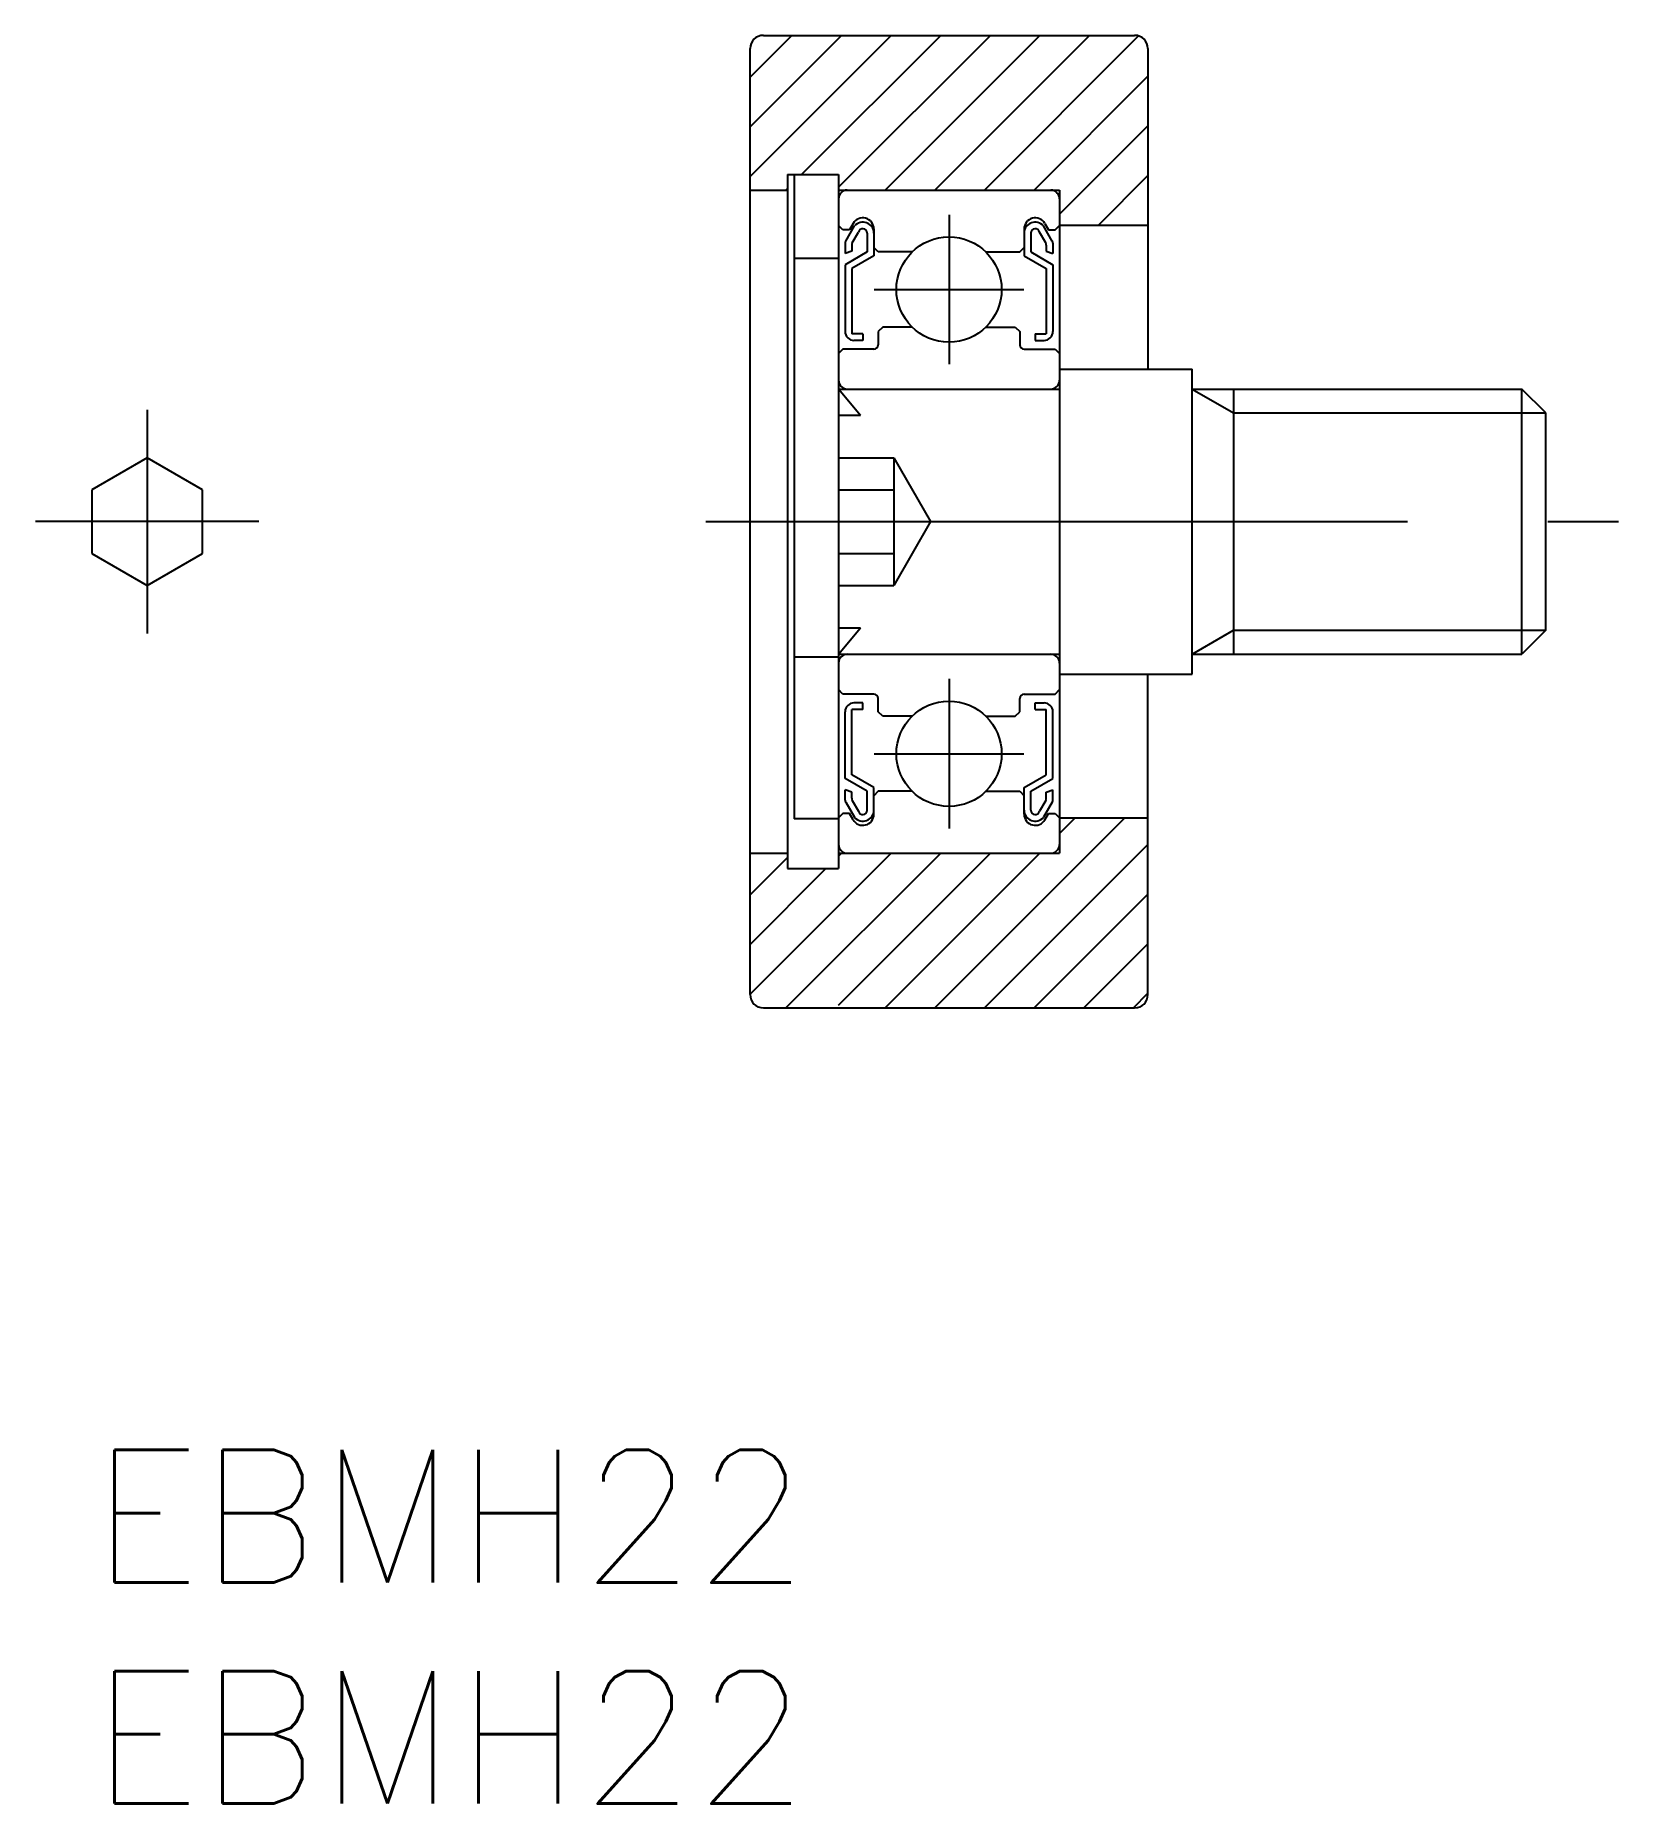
# Model space of a CAD drawing. Extents: x -1.3 to 34.5, y -8 to 32.
import ezdxf

# ---------------------------------------------------------------- set-up
doc = ezdxf.new("R2010")
doc.units = 0
doc.header["$LTSCALE"] = 0.5
doc.linetypes.add('CENTER', pattern=[50.8, 31.75, -6.35, 6.35, -6.35])
doc.linetypes.add('DASHED', pattern=[19.05, 12.7, -6.35])
for name, color, linetype in [('MSM_CENTER', 1, 'CENTER'), ('MSM_CONTINUOUS', 7, 'CONTINUOUS'), ('MSM_DASHED', 4, 'DASHED'), ('MSM_NARROW', 5, 'CONTINUOUS'), ('MSM_PART_NUMBER', 7, 'CONTINUOUS')]:
    doc.layers.add(name, color=color, linetype=linetype)
doc.styles.get("Standard").update_dxf_attribs({"font": 'txt.shx', "height": 3, "bigfont": 'bigfont.shx'})

# ---------------------------------------------------------------- blocks, each defined once
blk = doc.blocks.new('*U10')
at = {"layer": 'MSM_PART_NUMBER'}
blk.add_text('EBMH22', height=3, dxfattribs=at).set_placement((0, -3))
blk = doc.blocks.new('*U11')
at = {"layer": 'MSM_PART_NUMBER'}
blk.add_text('EBMH22', height=3, dxfattribs=at).set_placement((0, -8))

msp = doc.modelspace()

# ---------------------------------------------------------------- linework, layer by layer
at = {"layer": 'MSM_CENTER'}
for p, q in [((19.389, 27.941), (19.389, 24.559)), ((17.698, 26.25), (21.08, 26.25)), ((1.25, 23.529), (1.25, 18.471)), ((3.779, 21), (-1.279, 21)), ((13.889, 21), (34.538, 21)), ((19.389, 17.441), (19.389, 14.059)), ((17.698, 15.75), (21.08, 15.75))]:
    msp.add_line(p, q, dxfattribs=at)
at = {"layer": 'MSM_CONTINUOUS'}
for p, q in [((14.889, 10.3), (14.889, 31.7)), ((15.189, 32), (23.589, 32)), ((23.889, 31.7), (23.889, 24.45)), ((15.739, 28.85), (16.889, 28.85)), ((15.739, 28.85), (15.739, 13.15)), ((15.889, 28.85), (15.889, 14.278)), ((16.889, 28.85), (16.889, 13.15)), ((14.889, 28.5), (15.739, 28.5)), ((16.889, 28.5), (21.889, 28.5)), ((21.889, 28.5), (21.889, 13.5)), ((16.989, 27.6), (16.889, 27.7)), ((17.139, 27.6), (16.989, 27.6)), ((17.052, 27.347), (17.25, 27.688)), ((17.223, 27.745), (17.139, 27.6)), ((17.689, 27.62), (17.689, 27.013)), ((21.089, 27.62), (21.089, 27.013)), ((21.726, 27.347), (21.528, 27.688)), ((21.556, 27.745), (21.639, 27.6)), ((21.639, 27.6), (21.789, 27.6)), ((21.789, 27.6), (21.889, 27.7)), ((21.889, 27.709), (23.889, 27.709)), ((17.039, 27.297), (17.039, 27.064)), ((17.189, 27.256), (17.189, 27.118)), ((17.202, 27.306), (17.342, 27.547)), ((17.539, 27.525), (17.539, 27.1)), ((21.239, 27.525), (21.239, 27.1)), ((21.576, 27.306), (21.437, 27.547)), ((21.589, 27.256), (21.589, 27.118)), ((21.739, 27.297), (21.739, 27.064)), ((16.889, 26.95), (15.889, 26.95)), ((17.189, 27.118), (17.039, 27.064)), ((17.539, 27.1), (17.039, 26.811)), ((17.039, 26.811), (17.039, 25.3)), ((17.689, 27.013), (17.189, 26.725)), ((17.789, 27.1), (17.689, 27.2)), ((18.555, 27.1), (17.789, 27.1)), ((20.223, 27.1), (20.989, 27.1)), ((20.989, 27.1), (21.089, 27.2)), ((21.089, 27.013), (21.589, 26.725)), ((21.239, 27.1), (21.739, 26.811)), ((21.589, 27.118), (21.739, 27.064)), ((21.739, 26.811), (21.739, 25.3)), ((17.189, 26.725), (17.189, 25.25)), ((21.589, 26.725), (21.589, 25.25)), ((17.439, 25.25), (17.189, 25.25)), ((17.439, 25.25), (17.439, 25.1)), ((17.889, 25.4), (17.789, 25.3)), ((17.789, 25.3), (17.789, 25)), ((18.555, 25.4), (17.889, 25.4)), ((20.223, 25.4), (20.889, 25.4)), ((20.889, 25.4), (20.989, 25.3)), ((20.989, 25.3), (20.989, 25)), ((21.339, 25.25), (21.589, 25.25)), ((21.339, 25.25), (21.339, 25.1)), ((16.989, 24.9), (16.889, 24.8)), ((17.689, 24.9), (16.989, 24.9)), ((17.439, 25.1), (17.239, 25.1)), ((21.089, 24.9), (21.789, 24.9)), ((21.339, 25.1), (21.539, 25.1)), ((21.789, 24.9), (21.889, 24.8)), ((21.889, 24.45), (24.889, 24.45)), ((24.889, 17.55), (24.889, 24.45)), ((16.889, 24), (21.889, 24)), ((24.889, 24), (32.348, 24)), ((25.827, 24), (25.827, 18)), ((32.348, 18), (32.348, 24)), ((32.889, 23.459), (32.348, 24)), ((32.889, 18.542), (32.889, 23.459)), ((1.25, 22.443), (0, 21.722)), ((2.5, 21.722), (1.25, 22.443)), ((0, 21.722), (0, 20.278)), ((2.5, 20.278), (2.5, 21.722)), ((0, 20.278), (1.25, 19.557)), ((1.25, 19.557), (2.5, 20.278)), ((32.889, 18.542), (32.348, 18)), ((24.889, 18), (32.348, 18)), ((16.889, 17.938), (15.889, 17.938)), ((16.889, 18), (21.889, 18)), ((16.989, 17.1), (16.889, 17.2)), ((21.789, 17.1), (21.889, 17.2)), ((21.889, 17.55), (24.889, 17.55)), ((23.889, 10.3), (23.889, 17.55)), ((17.689, 17.1), (16.989, 17.1)), ((17.439, 16.9), (17.239, 16.9)), ((17.439, 16.75), (17.439, 16.9)), ((17.789, 16.7), (17.789, 17)), ((20.989, 16.7), (20.989, 17)), ((21.089, 17.1), (21.789, 17.1)), ((21.339, 16.9), (21.539, 16.9)), ((21.339, 16.75), (21.339, 16.9)), ((17.039, 15.189), (17.039, 16.7)), ((17.189, 15.275), (17.189, 16.75)), ((17.439, 16.75), (17.189, 16.75)), ((17.889, 16.6), (17.789, 16.7)), ((18.555, 16.6), (17.889, 16.6)), ((20.223, 16.6), (20.889, 16.6)), ((20.889, 16.6), (20.989, 16.7)), ((21.339, 16.75), (21.589, 16.75)), ((21.589, 15.275), (21.589, 16.75)), ((21.739, 15.189), (21.739, 16.7)), ((17.689, 14.987), (17.189, 15.275)), ((21.089, 14.987), (21.589, 15.275)), ((17.539, 14.9), (17.039, 15.189)), ((17.189, 14.882), (17.039, 14.936)), ((17.039, 14.703), (17.039, 14.936)), ((17.189, 14.744), (17.189, 14.882)), ((17.539, 14.475), (17.539, 14.9)), ((17.689, 14.38), (17.689, 14.987)), ((17.789, 14.9), (17.689, 14.8)), ((18.555, 14.9), (17.789, 14.9)), ((20.223, 14.9), (20.989, 14.9)), ((20.989, 14.9), (21.089, 14.8)), ((21.089, 14.38), (21.089, 14.987)), ((21.239, 14.9), (21.739, 15.189)), ((21.239, 14.475), (21.239, 14.9)), ((21.589, 14.882), (21.739, 14.936)), ((21.589, 14.744), (21.589, 14.882)), ((21.739, 14.703), (21.739, 14.936)), ((17.052, 14.653), (17.25, 14.312)), ((17.202, 14.694), (17.342, 14.453)), ((21.576, 14.694), (21.437, 14.453)), ((21.726, 14.653), (21.528, 14.312)), ((16.889, 14.278), (15.889, 14.278)), ((16.989, 14.4), (16.889, 14.3)), ((17.139, 14.4), (16.989, 14.4)), ((17.223, 14.255), (17.139, 14.4)), ((21.556, 14.255), (21.639, 14.4)), ((21.639, 14.4), (21.789, 14.4)), ((21.789, 14.4), (21.889, 14.3)), ((21.889, 14.3), (23.889, 14.3)), ((14.889, 13.5), (15.739, 13.5)), ((16.889, 13.5), (21.889, 13.5)), ((15.739, 13.15), (16.889, 13.15)), ((15.189, 10), (23.589, 10))]:
    msp.add_line(p, q, dxfattribs=at)
for centre in [(19.389, 26.25), (19.389, 15.75)]:
    msp.add_circle(centre, 1.191, dxfattribs=at)
for centre, radius, start, end in [((15.189, 31.7), 0.3, 90, 180), ((23.589, 31.7), 0.3, 0, 90), ((17.089, 28.3), 0.2, 90, 180), ((21.689, 28.3), 0.2, 0, 90), ((17.439, 27.62), 0.25, 359.9996, 150.0002), ((17.439, 27.525), 0.25, 0, 139.1892), ((17.439, 27.525), 0.1, 0, 167.1373), ((21.339, 27.62), 0.25, 29.9998, 180.0004), ((21.339, 27.525), 0.25, 40.8108, 180), ((21.339, 27.525), 0.1, 12.8627, 180), ((17.139, 27.297), 0.1, 150.0004, 180), ((17.289, 27.256), 0.1, 149.9997, 180), ((21.489, 27.256), 0.1, 0, 30.0003), ((21.639, 27.297), 0.1, 0, 29.9996), ((17.239, 25.3), 0.2, 180, 270), ((21.539, 25.3), 0.2, 270, 360), ((17.689, 25), 0.1, 270.0006, 0), ((21.089, 25), 0.1, 180, 269.9994), ((17.089, 24.2), 0.2, 180, 270), ((21.689, 24.2), 0.2, 270, 0), ((17.089, 17.8), 0.2, 90, 180), ((21.689, 17.8), 0.2, 0, 90), ((17.239, 16.7), 0.2, 90, 180), ((17.689, 17), 0.1, 0, 89.9994), ((21.089, 17), 0.1, 90.0006, 180), ((21.539, 16.7), 0.2, 0, 90), ((17.139, 14.703), 0.1, 180, 209.9996), ((17.289, 14.744), 0.1, 180, 210.0003), ((17.439, 14.475), 0.25, 220.8108, 0), ((17.439, 14.475), 0.1, 192.8627, 0), ((21.339, 14.475), 0.25, 180, 319.1892), ((21.339, 14.475), 0.1, 180, 347.1373), ((21.489, 14.744), 0.1, 329.9997, 0), ((21.639, 14.703), 0.1, 330.0004, 0), ((17.439, 14.38), 0.25, 209.9998, 0.0004), ((21.339, 14.38), 0.25, 179.9996, 330.0002), ((17.089, 13.7), 0.2, 180, 270), ((21.689, 13.7), 0.2, 270, 0), ((15.189, 10.3), 0.3, 180, 270), ((23.589, 10.3), 0.3, 270, 0)]:
    msp.add_arc(centre, radius, start, end, dxfattribs=at)
at = {"layer": 'MSM_DASHED'}
for p, q in [((17.389, 23.4), (16.889, 24)), ((17.389, 23.4), (16.889, 23.4)), ((16.889, 22.443), (18.139, 22.443)), ((18.139, 22.443), (18.139, 19.557)), ((18.139, 22.443), (18.972, 21)), ((16.889, 21.722), (18.139, 21.722)), ((18.972, 21), (18.139, 19.557)), ((16.889, 20.278), (18.139, 20.278)), ((16.889, 19.557), (18.139, 19.557)), ((16.889, 18.6), (17.389, 18.6)), ((16.889, 18), (17.389, 18.6))]:
    msp.add_line(p, q, dxfattribs=at)
at = {"layer": 'MSM_NARROW'}
for p, q in [((14.889, 28.81), (18.079, 32)), ((14.889, 29.933), (16.956, 32)), ((14.889, 31.055), (15.834, 32)), ((16.051, 28.85), (19.201, 32)), ((16.889, 28.565), (20.324, 32)), ((17.946, 28.5), (21.446, 32)), ((19.069, 28.5), (22.569, 32)), ((20.192, 28.5), (23.678, 31.986)), ((21.314, 28.5), (23.889, 31.075)), ((21.889, 27.952), (23.889, 29.952)), ((22.768, 27.709), (23.889, 28.83)), ((15.701, 28.5), (15.739, 28.538)), ((24.889, 24), (25.827, 23.459)), ((25.827, 23.459), (32.889, 23.459)), ((24.889, 18), (25.827, 18.542)), ((25.827, 18.542), (32.889, 18.542)), ((19.069, 10), (23.369, 14.3)), ((21.889, 13.943), (22.246, 14.3)), ((20.192, 10), (23.889, 13.697)), ((14.889, 10.31), (18.079, 13.5)), ((14.889, 12.555), (15.739, 13.405)), ((15.701, 10), (19.201, 13.5)), ((16.889, 10.065), (20.324, 13.5)), ((16.889, 13.433), (16.956, 13.5)), ((17.946, 10), (21.446, 13.5)), ((14.889, 11.433), (16.606, 13.15)), ((21.314, 10), (23.889, 12.575)), ((22.437, 10), (23.889, 11.452)), ((23.559, 10), (23.889, 10.33))]:
    msp.add_line(p, q, dxfattribs=at)

# ---------------------------------------------------------------- block references
at = {"layer": 'MSM_CONTINUOUS'}
for name in ['*U10', '*U11']:
    msp.add_blockref(name, (0, 0), dxfattribs=at)

doc.saveas('drawing.dxf')
